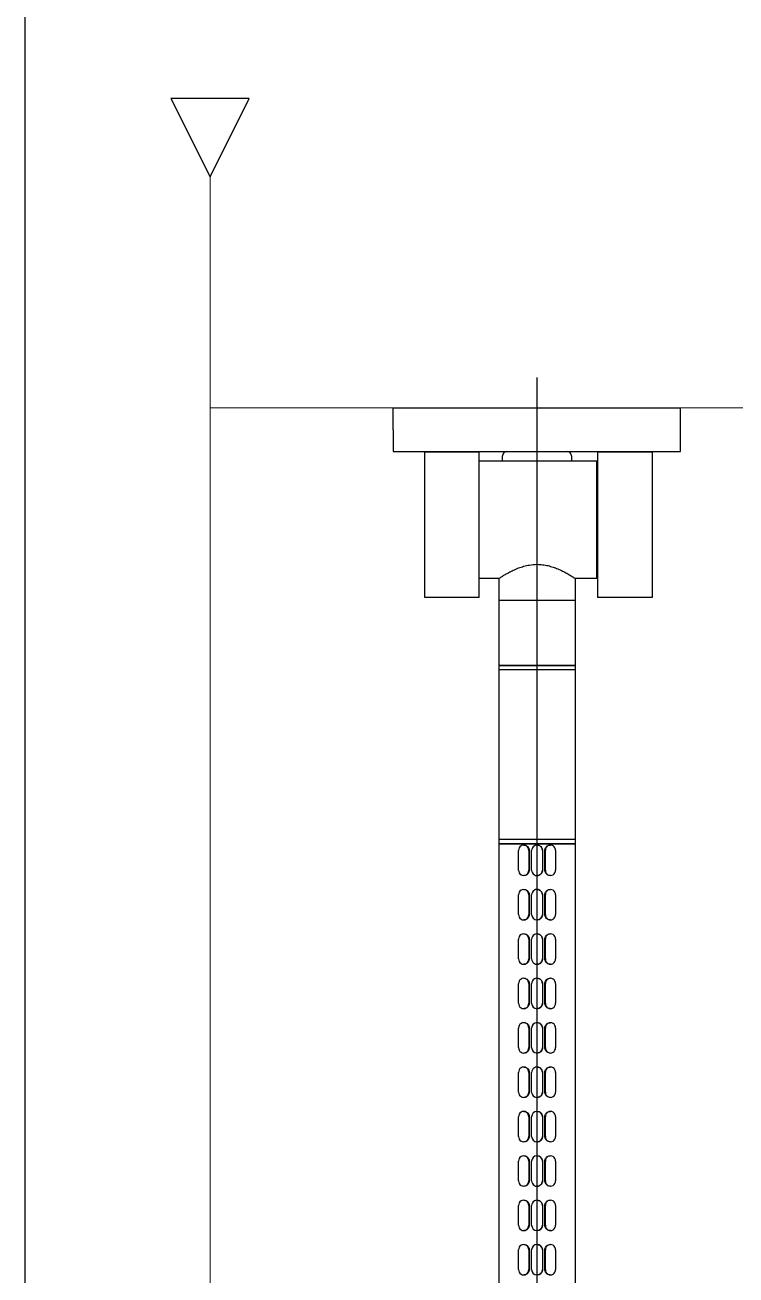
# Model space of a CAD drawing. Header units: millimetres. Extents: x 0 to 4679, y -4094 to -981.
# Drawn here: x 0 to 327, y -2107 to -1533 of the extents above; entities that cross this region are included whole.
import ezdxf
from ezdxf.lldxf.tags import DXFTag

# ---------------------------------------------------------------- set-up
doc = ezdxf.new("R2010")
doc.units = ezdxf.units.MM
for name, color, linetype in [('내부선 및 부속', 4, 'Continuous'), ('도각라인', 7, 'Continuous'), ('외형선', 3, 'Continuous'), ('중심선', 1, 'DASHED')]:
    doc.layers.add(name, color=color, linetype=linetype)
tags = doc.linetypes.add('DASHDOT', pattern=[70, 31, -13, 13, -13]).pattern_tags.tags
tags[10:11] = [DXFTag(74, 4), DXFTag(75, 0), DXFTag(340, '0'), DXFTag(46, 0.0), DXFTag(50, 0.0), DXFTag(44, 0.0), DXFTag(45, 0.0)]
tags[8:9] = [DXFTag(74, 4), DXFTag(75, 0), DXFTag(340, '0'), DXFTag(46, 0.0), DXFTag(50, 0.0), DXFTag(44, 0.0), DXFTag(45, 0.0)]
tags[6:7] = [DXFTag(74, 4), DXFTag(75, 0), DXFTag(340, '0'), DXFTag(46, 0.0), DXFTag(50, 0.0), DXFTag(44, 0.0), DXFTag(45, 0.0)]
tags[4:5] = [DXFTag(74, 4), DXFTag(75, 0), DXFTag(340, '0'), DXFTag(46, 0.0), DXFTag(50, 0.0), DXFTag(44, 0.0), DXFTag(45, 0.0)]
tags = doc.linetypes.add('DASHED', pattern=[25.72, 12.86, -12.86]).pattern_tags.tags
tags[6:7] = [DXFTag(74, 4), DXFTag(75, 0), DXFTag(340, '0'), DXFTag(46, 0.0), DXFTag(50, 0.0), DXFTag(44, 0.0), DXFTag(45, 0.0)]
tags[4:5] = [DXFTag(74, 4), DXFTag(75, 0), DXFTag(340, '0'), DXFTag(46, 0.0), DXFTag(50, 0.0), DXFTag(44, 0.0), DXFTag(45, 0.0)]

msp = doc.modelspace()

# ---------------------------------------------------------------- linework, layer by layer
at = {"layer": '내부선 및 부속', "linetype": 'Continuous'}
for p, q in [((169.18, -1718.6), (169.18, -1708.6)), ((169.18, -1708.6), (301.18, -1708.6)), ((301.18, -1718.6), (301.18, -1708.6)), ((169.18, -1718.6), (169.18, -1728.6)), ((301.18, -1728.6), (301.18, -1718.6)), ((169.18, -1728.6), (301.18, -1728.6)), ((183.68, -1759.9), (183.68, -1729.1)), ((208.68, -1728.9), (183.88, -1728.9)), ((184.38, -1728.6), (184.38, -1728.9)), ((185.78, -1728.6), (185.78, -1728.9)), ((193.78, -1728.9), (193.78, -1728.6)), ((204.38, -1728.9), (204.38, -1728.6)), ((205.38, -1728.6), (205.38, -1728.9)), ((206.38, -1728.9), (206.38, -1728.6)), ((208.68, -1729.1), (208.68, -1728.9)), ((208.68, -1759.9), (208.68, -1729.1)), ((287.88, -1728.9), (263.08, -1728.9)), ((263.08, -1728.9), (263.08, -1729.1)), ((263.08, -1729.1), (263.08, -1759.9)), ((265.38, -1728.6), (265.38, -1728.9)), ((266.38, -1728.9), (266.38, -1728.6)), ((267.38, -1728.6), (267.38, -1728.9)), ((277.98, -1728.9), (277.98, -1728.6)), ((285.98, -1728.6), (285.98, -1728.9)), ((287.38, -1728.6), (287.38, -1728.9)), ((288.08, -1729.1), (288.08, -1759.9)), ((208.68, -1732.9), (262.78, -1732.9)), ((219.43, -1732.9), (219.43, -1730.6)), ((251.13, -1730.6), (251.13, -1732.9)), ((262.78, -1786.9), (262.78, -1732.9)), ((262.78, -1737.4), (263.08, -1737.4)), ((183.68, -1795.65), (183.68, -1759.9)), ((208.68, -1795.65), (208.68, -1759.9)), ((263.08, -1759.9), (263.08, -1795.65)), ((288.08, -1759.9), (288.08, -1795.65)), ((263.08, -1782.4), (262.78, -1782.4)), ((217.79, -1786.9), (208.68, -1786.9)), ((217.78, -1796.9), (217.78, -1786.89)), ((262.78, -1786.9), (252.75, -1786.9)), ((252.78, -1786.88), (252.78, -1796.9)), ((208.68, -1795.65), (183.68, -1795.65)), ((217.78, -1797.1), (217.78, -1796.9)), ((217.78, -1796.9), (235.28, -1796.9)), ((217.78, -1826.9), (217.78, -1797.1)), ((235.28, -1796.9), (252.78, -1796.9)), ((252.78, -1796.9), (252.78, -1797.1)), ((252.78, -1797.1), (252.78, -1826.9)), ((288.08, -1795.65), (263.08, -1795.65)), ((217.78, -1828.9), (217.78, -1826.9)), ((252.78, -1826.9), (217.78, -1826.9)), ((217.78, -1826.9), (236.15, -1826.9)), ((236.15, -1826.9), (252.78, -1826.9)), ((252.78, -1826.9), (252.78, -1828.9)), ((217.78, -1906.9), (217.78, -1828.9)), ((252.78, -1828.9), (217.78, -1828.9)), ((252.78, -1828.9), (252.78, -1906.9)), ((217.78, -1908.9), (217.78, -1906.9)), ((252.78, -1906.9), (217.78, -1906.9)), ((252.78, -1906.9), (252.78, -1908.9)), ((217.78, -2250.9), (217.78, -1908.9)), ((252.78, -1908.9), (217.78, -1908.9)), ((217.78, -1908.9), (235.26, -1908.9)), ((226.76, -1921), (226.76, -1912)), ((229.11, -1909.5), (229.28, -1909.5)), ((231.46, -1912), (231.46, -1921)), ((231.69, -1912), (231.69, -1921)), ((232.76, -1921), (232.76, -1912)), ((235.26, -1908.9), (252.78, -1908.9)), ((235.26, -1909.5), (235.26, -1909.5)), ((237.76, -1912), (237.76, -1921)), ((237.77, -1912), (237.77, -1921)), ((238.84, -1921), (238.84, -1912)), ((239.07, -1921), (239.07, -1912)), ((241.25, -1909.5), (241.42, -1909.5)), ((243.77, -1912), (243.77, -1921)), ((252.78, -1908.9), (252.78, -2250.9)), ((229.28, -1923.5), (229.11, -1923.5)), ((235.26, -1923.5), (235.26, -1923.5)), ((241.42, -1923.5), (241.25, -1923.5)), ((229.11, -1929.9), (229.28, -1929.9)), ((235.26, -1929.9), (235.26, -1929.9)), ((241.25, -1929.9), (241.42, -1929.9)), ((226.76, -1941.4), (226.76, -1932.4)), ((231.46, -1932.4), (231.46, -1941.4)), ((231.69, -1932.4), (231.69, -1941.4)), ((232.76, -1941.4), (232.76, -1932.4)), ((237.76, -1932.4), (237.76, -1941.4)), ((237.77, -1932.4), (237.77, -1941.4)), ((238.84, -1941.4), (238.84, -1932.4)), ((239.07, -1941.4), (239.07, -1932.4)), ((243.77, -1932.4), (243.77, -1941.4)), ((229.28, -1943.9), (229.11, -1943.9)), ((235.26, -1943.9), (235.26, -1943.9)), ((241.42, -1943.9), (241.25, -1943.9)), ((226.76, -1961.8), (226.76, -1952.8)), ((229.11, -1950.3), (229.28, -1950.3)), ((231.46, -1952.8), (231.46, -1961.8)), ((231.69, -1952.8), (231.69, -1961.8)), ((232.76, -1961.8), (232.76, -1952.8)), ((235.26, -1950.3), (235.26, -1950.3)), ((237.76, -1952.8), (237.76, -1961.8)), ((237.77, -1952.8), (237.77, -1961.8)), ((238.84, -1961.8), (238.84, -1952.8)), ((239.07, -1961.8), (239.07, -1952.8)), ((241.25, -1950.3), (241.42, -1950.3)), ((243.77, -1952.8), (243.77, -1961.8)), ((229.28, -1964.3), (229.11, -1964.3)), ((235.26, -1964.3), (235.26, -1964.3)), ((241.42, -1964.3), (241.25, -1964.3)), ((226.76, -1982.2), (226.76, -1973.2)), ((229.11, -1970.7), (229.28, -1970.7)), ((231.46, -1973.2), (231.46, -1982.2)), ((231.69, -1973.2), (231.69, -1982.2)), ((232.76, -1982.2), (232.76, -1973.2)), ((235.26, -1970.7), (235.26, -1970.7)), ((237.76, -1973.2), (237.76, -1982.2)), ((237.77, -1973.2), (237.77, -1982.2)), ((238.84, -1982.2), (238.84, -1973.2)), ((239.07, -1982.2), (239.07, -1973.2)), ((241.25, -1970.7), (241.42, -1970.7)), ((243.77, -1973.2), (243.77, -1982.2)), ((229.28, -1984.7), (229.11, -1984.7)), ((235.26, -1984.7), (235.26, -1984.7)), ((241.42, -1984.7), (241.25, -1984.7)), ((226.76, -2002.6), (226.76, -1993.6)), ((229.11, -1991.1), (229.28, -1991.1)), ((231.46, -1993.6), (231.46, -2002.6)), ((231.69, -1993.6), (231.69, -2002.6)), ((232.76, -2002.6), (232.76, -1993.6)), ((235.26, -1991.1), (235.26, -1991.1)), ((237.76, -1993.6), (237.76, -2002.6)), ((237.77, -1993.6), (237.77, -2002.6)), ((238.84, -2002.6), (238.84, -1993.6)), ((239.07, -2002.6), (239.07, -1993.6)), ((241.25, -1991.1), (241.42, -1991.1)), ((243.77, -1993.6), (243.77, -2002.6)), ((229.28, -2005.1), (229.11, -2005.1)), ((235.26, -2005.1), (235.26, -2005.1)), ((241.42, -2005.1), (241.25, -2005.1)), ((226.76, -2023), (226.76, -2014)), ((229.11, -2011.5), (229.28, -2011.5)), ((231.46, -2014), (231.46, -2023)), ((231.69, -2014), (231.69, -2023)), ((232.76, -2023), (232.76, -2014)), ((235.26, -2011.5), (235.26, -2011.5)), ((237.76, -2014), (237.76, -2023)), ((237.77, -2014), (237.77, -2023)), ((238.84, -2023), (238.84, -2014)), ((239.07, -2023), (239.07, -2014)), ((241.25, -2011.5), (241.42, -2011.5)), ((243.77, -2014), (243.77, -2023)), ((229.28, -2025.5), (229.11, -2025.5)), ((235.26, -2025.5), (235.26, -2025.5)), ((241.42, -2025.5), (241.25, -2025.5)), ((229.11, -2031.9), (229.28, -2031.9)), ((235.26, -2031.9), (235.26, -2031.9)), ((241.25, -2031.9), (241.42, -2031.9)), ((226.76, -2043.4), (226.76, -2034.4)), ((231.46, -2034.4), (231.46, -2043.4)), ((231.69, -2034.4), (231.69, -2043.4)), ((232.76, -2043.4), (232.76, -2034.4)), ((237.76, -2034.4), (237.76, -2043.4)), ((237.77, -2034.4), (237.77, -2043.4)), ((238.84, -2043.4), (238.84, -2034.4)), ((239.07, -2043.4), (239.07, -2034.4)), ((243.77, -2034.4), (243.77, -2043.4)), ((229.28, -2045.9), (229.11, -2045.9)), ((235.26, -2045.9), (235.26, -2045.9)), ((241.42, -2045.9), (241.25, -2045.9)), ((226.76, -2063.8), (226.76, -2054.8)), ((229.11, -2052.3), (229.28, -2052.3)), ((231.46, -2054.8), (231.46, -2063.8)), ((231.69, -2054.8), (231.69, -2063.8)), ((232.76, -2063.8), (232.76, -2054.8)), ((235.26, -2052.3), (235.26, -2052.3)), ((237.76, -2054.8), (237.76, -2063.8)), ((237.77, -2054.8), (237.77, -2063.8)), ((238.84, -2063.8), (238.84, -2054.8)), ((239.07, -2063.8), (239.07, -2054.8)), ((241.25, -2052.3), (241.42, -2052.3)), ((243.77, -2054.8), (243.77, -2063.8)), ((229.28, -2066.3), (229.11, -2066.3)), ((235.26, -2066.3), (235.26, -2066.3)), ((241.42, -2066.3), (241.25, -2066.3)), ((229.11, -2072.7), (229.28, -2072.7)), ((235.26, -2072.7), (235.26, -2072.7)), ((241.25, -2072.7), (241.42, -2072.7)), ((226.76, -2084.2), (226.76, -2075.2)), ((231.46, -2075.2), (231.46, -2084.2)), ((231.69, -2075.2), (231.69, -2084.2)), ((232.76, -2084.2), (232.76, -2075.2)), ((237.76, -2075.2), (237.76, -2084.2)), ((237.77, -2075.2), (237.77, -2084.2)), ((238.84, -2084.2), (238.84, -2075.2)), ((239.07, -2084.2), (239.07, -2075.2)), ((243.77, -2075.2), (243.77, -2084.2)), ((229.28, -2086.7), (229.11, -2086.7)), ((235.26, -2086.7), (235.26, -2086.7)), ((241.42, -2086.7), (241.25, -2086.7)), ((226.76, -2104.6), (226.76, -2095.6)), ((229.11, -2093.1), (229.28, -2093.1)), ((231.46, -2095.6), (231.46, -2104.6)), ((231.69, -2095.6), (231.69, -2104.6)), ((232.76, -2104.6), (232.76, -2095.6)), ((235.26, -2093.1), (235.26, -2093.1)), ((237.76, -2095.6), (237.76, -2104.6)), ((237.77, -2095.6), (237.77, -2104.6)), ((238.84, -2104.6), (238.84, -2095.6)), ((239.07, -2104.6), (239.07, -2095.6)), ((241.25, -2093.1), (241.42, -2093.1)), ((243.77, -2095.6), (243.77, -2104.6))]:
    msp.add_line(p, q, dxfattribs=at)
for centre, radius, start, end in [((183.88, -1729.1), 0.2, 90, 180), ((221.43, -1730.6), 2, 90, 180), ((249.13, -1730.6), 2, 0, 90), ((287.88, -1729.1), 0.2, 0, 90), ((217.98, -1797.1), 0.2, 90, 180), ((252.58, -1797.1), 0.2, 0, 90), ((229.11, -1911.88), 2.35, 357.12143, 182.87857), ((235.26, -1912), 2.5, 359.99997, 180.00003), ((241.42, -1911.88), 2.35, 357.14352, 182.85648), ((229.11, -1921.12), 2.35, 177.12143, 2.87857), ((235.26, -1921), 2.5, 179.99997, 0.00003), ((241.42, -1921.12), 2.35, 177.14352, 2.85648), ((229.11, -1932.28), 2.35, 357.12143, 182.87857), ((235.26, -1932.4), 2.5, 359.99997, 180.00003), ((241.42, -1932.28), 2.35, 357.14352, 182.85648), ((229.11, -1941.52), 2.35, 177.12166, 2.87834), ((235.26, -1941.4), 2.5, 180.0002, 359.9998), ((241.42, -1941.52), 2.35, 177.14375, 2.85625), ((229.11, -1952.68), 2.35, 357.12132, 182.87868), ((235.26, -1952.8), 2.5, 359.99986, 180.00014), ((241.42, -1952.68), 2.35, 357.14341, 182.85659), ((229.11, -1961.92), 2.35, 177.1212, 2.8788), ((235.26, -1961.8), 2.5, 179.99974, 0.00026), ((241.42, -1961.92), 2.35, 177.14329, 2.85671), ((229.11, -1973.08), 2.35, 357.1212, 182.8788), ((235.26, -1973.2), 2.5, 359.99974, 180.00026), ((241.42, -1973.08), 2.35, 357.14329, 182.85671), ((229.11, -1982.32), 2.35, 177.12166, 2.87834), ((235.26, -1982.2), 2.5, 180.0002, 359.9998), ((241.42, -1982.32), 2.35, 177.14375, 2.85625), ((229.11, -1993.48), 2.35, 357.12166, 182.87834), ((235.26, -1993.6), 2.5, 0.0002, 179.9998), ((241.42, -1993.48), 2.35, 357.14375, 182.85625), ((229.11, -2002.72), 2.35, 177.12166, 2.87834), ((235.26, -2002.6), 2.5, 180.0002, 359.9998), ((241.42, -2002.72), 2.35, 177.14375, 2.85625), ((229.11, -2013.88), 2.35, 357.12097, 182.87903), ((235.26, -2014), 2.5, 359.99951, 180.00049), ((241.42, -2013.88), 2.35, 357.14306, 182.85694), ((229.11, -2023.12), 2.35, 177.12097, 2.87903), ((235.26, -2023), 2.5, 179.99951, 0.00049), ((241.42, -2023.12), 2.35, 177.14306, 2.85694), ((229.11, -2034.28), 2.35, 357.12166, 182.87834), ((235.26, -2034.4), 2.5, 0.0002, 179.9998), ((241.42, -2034.28), 2.35, 357.14375, 182.85625), ((229.11, -2043.52), 2.35, 177.12166, 2.87834), ((235.26, -2043.4), 2.5, 180.0002, 359.9998), ((241.42, -2043.52), 2.35, 177.14375, 2.85625), ((229.11, -2054.68), 2.35, 357.12166, 182.87834), ((235.26, -2054.8), 2.5, 0.0002, 179.9998), ((241.42, -2054.68), 2.35, 357.14375, 182.85625), ((229.11, -2063.92), 2.35, 177.1212, 2.8788), ((235.26, -2063.8), 2.5, 179.99974, 0.00026), ((241.42, -2063.92), 2.35, 177.14329, 2.85671), ((229.11, -2075.08), 2.35, 357.1212, 182.8788), ((235.26, -2075.2), 2.5, 359.99974, 180.00026), ((241.42, -2075.08), 2.35, 357.14329, 182.85671), ((229.11, -2084.32), 2.35, 177.12166, 2.87834), ((235.26, -2084.2), 2.5, 180.0002, 359.9998), ((241.42, -2084.32), 2.35, 177.14375, 2.85625), ((229.11, -2095.48), 2.35, 357.12166, 182.87834), ((235.26, -2095.6), 2.5, 0.0002, 179.9998), ((241.42, -2095.48), 2.35, 357.14375, 182.85625), ((229.11, -2104.72), 2.35, 177.12166, 2.87834), ((235.26, -2104.6), 2.5, 180.0002, 359.9998), ((241.42, -2104.72), 2.35, 177.14375, 2.85625)]:
    msp.add_arc(centre, radius, start, end, dxfattribs=at)
for points, knots in [([(217.79, -1786.89), (217.78, -1786.9), (217.72, -1786.94), (217.96, -1786.78), (218.52, -1786.43), (219.43, -1785.86), (220.67, -1785.11), (222.3, -1784.2), (224.32, -1783.17), (226.62, -1782.17), (229.09, -1781.34), (231.92, -1780.64), (234.05, -1780.53), (235.28, -1780.46)], [0, 0, 0, 0, 0.006342, 0.100883, 0.187439, 0.276205, 0.369092, 0.464016, 0.5712, 0.681031, 0.774852, 0.871112, 1, 1, 1, 1]), ([(235.28, -1780.46), (236.12, -1780.49), (237.85, -1780.56), (240.33, -1781.03), (242.67, -1781.72), (244.9, -1782.57), (247.01, -1783.55), (248.99, -1784.6), (250.71, -1785.6), (251.95, -1786.37), (252.67, -1786.83), (252.72, -1786.87), (252.75, -1786.88)], [0, 0, 0, 0, 0.089527, 0.182248, 0.2716465, 0.3630536, 0.4655373, 0.570323, 0.6857049, 0.8052307, 0.9079132, 1, 1, 1, 1]), ([(229.28, -1909.53), (229.37, -1909.52), (229.71, -1909.49), (230.32, -1909.72), (231, -1910.19), (231.48, -1910.89), (231.67, -1911.53), (231.69, -1911.91), (231.69, -1912)], [0, 0, 0, 0, 0.070496, 0.282949, 0.496153, 0.711255, 0.926475, 1, 1, 1, 1]), ([(235.27, -1909.53), (235.36, -1909.52), (235.73, -1909.49), (236.36, -1909.72), (237.06, -1910.19), (237.55, -1910.89), (237.75, -1911.53), (237.76, -1911.91), (237.77, -1912)], [0, 0, 0, 0, 0.070496, 0.282949, 0.496153, 0.711255, 0.926475, 1, 1, 1, 1]), ([(238.84, -1912), (238.87, -1911.72), (238.92, -1911.16), (239.34, -1910.42), (239.95, -1909.85), (240.63, -1909.53), (241.07, -1909.53), (241.25, -1909.53)], [0, 0, 0, 0, 0.21325, 0.426444, 0.641012, 0.856495, 1, 1, 1, 1]), ([(231.69, -1921), (231.66, -1921.28), (231.61, -1921.84), (231.19, -1922.59), (230.58, -1923.15), (229.9, -1923.47), (229.46, -1923.47), (229.28, -1923.47)], [0, 0, 0, 0, 0.213246, 0.426444, 0.641012, 0.856495, 1, 1, 1, 1]), ([(237.77, -1921), (237.74, -1921.28), (237.68, -1921.84), (237.26, -1922.59), (236.63, -1923.15), (235.92, -1923.47), (235.45, -1923.47), (235.26, -1923.47)], [0, 0, 0, 0, 0.213246, 0.426444, 0.641012, 0.856495, 1, 1, 1, 1]), ([(241.25, -1923.47), (241.16, -1923.48), (240.82, -1923.51), (240.21, -1923.29), (239.54, -1922.81), (239.05, -1922.12), (238.86, -1921.47), (238.84, -1921.1), (238.84, -1921)], [0, 0, 0, 0, 0.070496, 0.282951, 0.496155, 0.711255, 0.926479, 1, 1, 1, 1]), ([(229.28, -1929.93), (229.37, -1929.92), (229.71, -1929.89), (230.32, -1930.12), (231, -1930.59), (231.48, -1931.29), (231.67, -1931.93), (231.69, -1932.31), (231.69, -1932.4)], [0, 0, 0, 0, 0.070496, 0.282949, 0.496153, 0.711255, 0.926475, 1, 1, 1, 1]), ([(235.27, -1929.93), (235.36, -1929.92), (235.73, -1929.89), (236.36, -1930.12), (237.06, -1930.59), (237.55, -1931.29), (237.75, -1931.93), (237.76, -1932.31), (237.77, -1932.4)], [0, 0, 0, 0, 0.070496, 0.282949, 0.496153, 0.711255, 0.926475, 1, 1, 1, 1]), ([(238.84, -1932.4), (238.87, -1932.12), (238.92, -1931.56), (239.34, -1930.82), (239.95, -1930.25), (240.63, -1929.93), (241.07, -1929.93), (241.25, -1929.93)], [0, 0, 0, 0, 0.21325, 0.426444, 0.641012, 0.856495, 1, 1, 1, 1]), ([(231.69, -1941.4), (231.66, -1941.68), (231.61, -1942.24), (231.19, -1942.99), (230.58, -1943.55), (229.9, -1943.87), (229.46, -1943.87), (229.28, -1943.87)], [0, 0, 0, 0, 0.213246, 0.426444, 0.64101, 0.856495, 1, 1, 1, 1]), ([(237.77, -1941.4), (237.74, -1941.68), (237.68, -1942.24), (237.26, -1942.99), (236.63, -1943.55), (235.92, -1943.87), (235.45, -1943.87), (235.26, -1943.87)], [0, 0, 0, 0, 0.213246, 0.426444, 0.64101, 0.856495, 1, 1, 1, 1]), ([(241.25, -1943.87), (241.16, -1943.88), (240.82, -1943.91), (240.21, -1943.69), (239.54, -1943.21), (239.05, -1942.52), (238.86, -1941.87), (238.84, -1941.5), (238.84, -1941.4)], [0, 0, 0, 0, 0.070496, 0.282951, 0.496155, 0.711255, 0.926479, 1, 1, 1, 1]), ([(229.28, -1950.33), (229.37, -1950.32), (229.71, -1950.29), (230.32, -1950.52), (231, -1950.99), (231.48, -1951.69), (231.67, -1952.33), (231.69, -1952.71), (231.69, -1952.8)], [0, 0, 0, 0, 0.070496, 0.28295, 0.496154, 0.711252, 0.926475, 1, 1, 1, 1]), ([(235.27, -1950.33), (235.36, -1950.32), (235.73, -1950.29), (236.36, -1950.52), (237.06, -1950.99), (237.55, -1951.69), (237.75, -1952.33), (237.76, -1952.71), (237.77, -1952.8)], [0, 0, 0, 0, 0.070496, 0.28295, 0.496154, 0.711252, 0.926475, 1, 1, 1, 1]), ([(238.84, -1952.8), (238.87, -1952.52), (238.92, -1951.96), (239.34, -1951.22), (239.95, -1950.65), (240.63, -1950.33), (241.07, -1950.33), (241.25, -1950.33)], [0, 0, 0, 0, 0.21325, 0.426444, 0.641012, 0.856495, 1, 1, 1, 1]), ([(231.69, -1961.8), (231.66, -1962.08), (231.61, -1962.64), (231.19, -1963.39), (230.58, -1963.95), (229.9, -1964.27), (229.46, -1964.27), (229.28, -1964.27)], [0, 0, 0, 0, 0.213249, 0.426443, 0.641013, 0.856495, 1, 1, 1, 1]), ([(237.77, -1961.8), (237.74, -1962.08), (237.68, -1962.64), (237.26, -1963.39), (236.63, -1963.95), (235.92, -1964.27), (235.45, -1964.27), (235.26, -1964.27)], [0, 0, 0, 0, 0.213249, 0.426443, 0.641013, 0.856495, 1, 1, 1, 1]), ([(241.25, -1964.27), (241.16, -1964.28), (240.82, -1964.31), (240.21, -1964.09), (239.54, -1963.61), (239.05, -1962.92), (238.86, -1962.27), (238.84, -1961.9), (238.84, -1961.8)], [0, 0, 0, 0, 0.070496, 0.28295, 0.496154, 0.711255, 0.926475, 1, 1, 1, 1]), ([(229.28, -1970.73), (229.37, -1970.72), (229.71, -1970.69), (230.32, -1970.92), (231, -1971.39), (231.48, -1972.09), (231.67, -1972.73), (231.69, -1973.11), (231.69, -1973.2)], [0, 0, 0, 0, 0.070496, 0.28295, 0.496154, 0.711256, 0.926475, 1, 1, 1, 1]), ([(235.27, -1970.73), (235.36, -1970.72), (235.73, -1970.69), (236.36, -1970.92), (237.06, -1971.39), (237.55, -1972.09), (237.75, -1972.73), (237.76, -1973.11), (237.77, -1973.2)], [0, 0, 0, 0, 0.070496, 0.28295, 0.496154, 0.711256, 0.926475, 1, 1, 1, 1]), ([(238.84, -1973.2), (238.87, -1972.92), (238.92, -1972.36), (239.34, -1971.62), (239.95, -1971.05), (240.63, -1970.73), (241.07, -1970.73), (241.25, -1970.73)], [0, 0, 0, 0, 0.213249, 0.426443, 0.641013, 0.856495, 1, 1, 1, 1]), ([(231.69, -1982.2), (231.66, -1982.48), (231.61, -1983.04), (231.19, -1983.79), (230.58, -1984.35), (229.9, -1984.67), (229.46, -1984.67), (229.28, -1984.67)], [0, 0, 0, 0, 0.213243, 0.426444, 0.641011, 0.856494, 1, 1, 1, 1]), ([(237.77, -1982.2), (237.74, -1982.48), (237.68, -1983.04), (237.26, -1983.79), (236.63, -1984.35), (235.92, -1984.67), (235.45, -1984.67), (235.26, -1984.67)], [0, 0, 0, 0, 0.213243, 0.426444, 0.641011, 0.856494, 1, 1, 1, 1]), ([(241.25, -1984.67), (241.16, -1984.68), (240.82, -1984.71), (240.21, -1984.49), (239.54, -1984.01), (239.05, -1983.32), (238.86, -1982.67), (238.84, -1982.3), (238.84, -1982.2)], [0, 0, 0, 0, 0.070497, 0.282952, 0.496157, 0.711254, 0.926482, 1, 1, 1, 1]), ([(229.28, -1991.13), (229.37, -1991.12), (229.71, -1991.09), (230.32, -1991.32), (231, -1991.79), (231.48, -1992.49), (231.67, -1993.13), (231.69, -1993.51), (231.69, -1993.6)], [0, 0, 0, 0, 0.070497, 0.28295, 0.496154, 0.711256, 0.926475, 1, 1, 1, 1]), ([(235.27, -1991.13), (235.36, -1991.12), (235.73, -1991.09), (236.36, -1991.32), (237.06, -1991.79), (237.55, -1992.49), (237.75, -1993.13), (237.76, -1993.51), (237.77, -1993.6)], [0, 0, 0, 0, 0.070497, 0.28295, 0.496154, 0.711256, 0.926475, 1, 1, 1, 1]), ([(238.84, -1993.6), (238.87, -1993.32), (238.92, -1992.76), (239.34, -1992.02), (239.95, -1991.45), (240.63, -1991.13), (241.07, -1991.13), (241.25, -1991.13)], [0, 0, 0, 0, 0.21325, 0.426445, 0.641011, 0.856495, 1, 1, 1, 1]), ([(231.69, -2002.6), (231.66, -2002.88), (231.61, -2003.44), (231.19, -2004.19), (230.58, -2004.75), (229.9, -2005.07), (229.46, -2005.07), (229.28, -2005.07)], [0, 0, 0, 0, 0.21325, 0.426444, 0.641009, 0.856495, 1, 1, 1, 1]), ([(237.77, -2002.6), (237.74, -2002.88), (237.68, -2003.44), (237.26, -2004.19), (236.63, -2004.75), (235.92, -2005.07), (235.45, -2005.07), (235.26, -2005.07)], [0, 0, 0, 0, 0.21325, 0.426444, 0.641009, 0.856495, 1, 1, 1, 1]), ([(241.25, -2005.07), (241.16, -2005.08), (240.82, -2005.11), (240.21, -2004.89), (239.54, -2004.41), (239.05, -2003.72), (238.86, -2003.07), (238.84, -2002.7), (238.84, -2002.6)], [0, 0, 0, 0, 0.070496, 0.28295, 0.496154, 0.711255, 0.926475, 1, 1, 1, 1]), ([(229.28, -2011.53), (229.37, -2011.52), (229.71, -2011.49), (230.32, -2011.72), (231, -2012.19), (231.48, -2012.89), (231.67, -2013.53), (231.69, -2013.91), (231.69, -2014)], [0, 0, 0, 0, 0.070496, 0.28295, 0.496153, 0.711249, 0.926475, 1, 1, 1, 1]), ([(235.27, -2011.53), (235.36, -2011.52), (235.73, -2011.49), (236.36, -2011.72), (237.06, -2012.19), (237.55, -2012.89), (237.75, -2013.53), (237.76, -2013.91), (237.77, -2014)], [0, 0, 0, 0, 0.070496, 0.28295, 0.496153, 0.711249, 0.926475, 1, 1, 1, 1]), ([(238.84, -2014), (238.87, -2013.72), (238.92, -2013.16), (239.34, -2012.42), (239.95, -2011.85), (240.63, -2011.53), (241.07, -2011.53), (241.25, -2011.53)], [0, 0, 0, 0, 0.213249, 0.426443, 0.641013, 0.856495, 1, 1, 1, 1]), ([(231.69, -2023), (231.66, -2023.28), (231.61, -2023.84), (231.19, -2024.59), (230.58, -2025.15), (229.9, -2025.47), (229.46, -2025.47), (229.28, -2025.47)], [0, 0, 0, 0, 0.213249, 0.426443, 0.641013, 0.856495, 1, 1, 1, 1]), ([(237.77, -2023), (237.74, -2023.28), (237.68, -2023.84), (237.26, -2024.59), (236.63, -2025.15), (235.92, -2025.47), (235.45, -2025.47), (235.26, -2025.47)], [0, 0, 0, 0, 0.213249, 0.426443, 0.641013, 0.856495, 1, 1, 1, 1]), ([(241.25, -2025.47), (241.16, -2025.48), (240.82, -2025.51), (240.21, -2025.29), (239.54, -2024.81), (239.05, -2024.12), (238.86, -2023.47), (238.84, -2023.1), (238.84, -2023)], [0, 0, 0, 0, 0.070496, 0.28295, 0.496154, 0.711255, 0.926475, 1, 1, 1, 1]), ([(229.28, -2031.93), (229.37, -2031.92), (229.71, -2031.89), (230.32, -2032.12), (231, -2032.59), (231.48, -2033.29), (231.67, -2033.93), (231.69, -2034.31), (231.69, -2034.4)], [0, 0, 0, 0, 0.070496, 0.28295, 0.496154, 0.711256, 0.926475, 1, 1, 1, 1]), ([(235.27, -2031.93), (235.36, -2031.92), (235.73, -2031.89), (236.36, -2032.12), (237.06, -2032.59), (237.55, -2033.29), (237.75, -2033.93), (237.76, -2034.31), (237.77, -2034.4)], [0, 0, 0, 0, 0.070496, 0.28295, 0.496154, 0.711256, 0.926475, 1, 1, 1, 1]), ([(238.84, -2034.4), (238.87, -2034.12), (238.92, -2033.56), (239.34, -2032.82), (239.95, -2032.25), (240.63, -2031.93), (241.07, -2031.93), (241.25, -2031.93)], [0, 0, 0, 0, 0.213249, 0.426443, 0.641013, 0.856495, 1, 1, 1, 1]), ([(231.69, -2043.4), (231.66, -2043.68), (231.61, -2044.24), (231.19, -2044.99), (230.58, -2045.55), (229.9, -2045.87), (229.46, -2045.87), (229.28, -2045.87)], [0, 0, 0, 0, 0.21325, 0.426445, 0.641011, 0.856495, 1, 1, 1, 1]), ([(237.77, -2043.4), (237.74, -2043.68), (237.68, -2044.24), (237.26, -2044.99), (236.63, -2045.55), (235.92, -2045.87), (235.45, -2045.87), (235.26, -2045.87)], [0, 0, 0, 0, 0.21325, 0.426445, 0.641011, 0.856495, 1, 1, 1, 1]), ([(241.25, -2045.87), (241.16, -2045.88), (240.82, -2045.91), (240.21, -2045.69), (239.54, -2045.21), (239.05, -2044.52), (238.86, -2043.87), (238.84, -2043.5), (238.84, -2043.4)], [0, 0, 0, 0, 0.070496, 0.282948, 0.496153, 0.711255, 0.926475, 1, 1, 1, 1]), ([(229.28, -2052.33), (229.37, -2052.32), (229.71, -2052.29), (230.32, -2052.52), (231, -2052.99), (231.48, -2053.69), (231.67, -2054.33), (231.69, -2054.71), (231.69, -2054.8)], [0, 0, 0, 0, 0.070497, 0.282949, 0.496158, 0.711254, 0.926475, 1, 1, 1, 1]), ([(235.27, -2052.33), (235.36, -2052.32), (235.73, -2052.29), (236.36, -2052.52), (237.06, -2052.99), (237.55, -2053.69), (237.75, -2054.33), (237.76, -2054.71), (237.77, -2054.8)], [0, 0, 0, 0, 0.070496, 0.282949, 0.496158, 0.711254, 0.926475, 1, 1, 1, 1]), ([(238.84, -2054.8), (238.87, -2054.52), (238.92, -2053.96), (239.34, -2053.22), (239.95, -2052.65), (240.63, -2052.33), (241.07, -2052.33), (241.25, -2052.33)], [0, 0, 0, 0, 0.213243, 0.426444, 0.641011, 0.856494, 1, 1, 1, 1]), ([(231.69, -2063.8), (231.66, -2064.08), (231.61, -2064.64), (231.19, -2065.39), (230.58, -2065.95), (229.9, -2066.27), (229.46, -2066.27), (229.28, -2066.27)], [0, 0, 0, 0, 0.213249, 0.426443, 0.641013, 0.856495, 1, 1, 1, 1]), ([(237.77, -2063.8), (237.74, -2064.08), (237.68, -2064.64), (237.26, -2065.39), (236.63, -2065.95), (235.92, -2066.27), (235.45, -2066.27), (235.26, -2066.27)], [0, 0, 0, 0, 0.213249, 0.426443, 0.641013, 0.856495, 1, 1, 1, 1]), ([(241.25, -2066.27), (241.16, -2066.28), (240.82, -2066.31), (240.21, -2066.09), (239.54, -2065.61), (239.05, -2064.92), (238.86, -2064.27), (238.84, -2063.9), (238.84, -2063.8)], [0, 0, 0, 0, 0.070496, 0.28295, 0.496154, 0.711255, 0.926475, 1, 1, 1, 1]), ([(229.28, -2072.73), (229.37, -2072.72), (229.71, -2072.69), (230.32, -2072.92), (231, -2073.39), (231.48, -2074.09), (231.67, -2074.73), (231.69, -2075.11), (231.69, -2075.2)], [0, 0, 0, 0, 0.070496, 0.28295, 0.496154, 0.711256, 0.926475, 1, 1, 1, 1]), ([(235.27, -2072.73), (235.36, -2072.72), (235.73, -2072.69), (236.36, -2072.92), (237.06, -2073.39), (237.55, -2074.09), (237.75, -2074.73), (237.76, -2075.11), (237.77, -2075.2)], [0, 0, 0, 0, 0.070496, 0.28295, 0.496154, 0.711256, 0.926475, 1, 1, 1, 1]), ([(238.84, -2075.2), (238.87, -2074.92), (238.92, -2074.36), (239.34, -2073.62), (239.95, -2073.05), (240.63, -2072.73), (241.07, -2072.73), (241.25, -2072.73)], [0, 0, 0, 0, 0.213249, 0.426443, 0.641013, 0.856495, 1, 1, 1, 1]), ([(231.69, -2084.2), (231.66, -2084.48), (231.61, -2085.04), (231.19, -2085.79), (230.58, -2086.35), (229.9, -2086.67), (229.46, -2086.67), (229.28, -2086.67)], [0, 0, 0, 0, 0.213243, 0.426444, 0.641011, 0.856494, 1, 1, 1, 1]), ([(237.77, -2084.2), (237.74, -2084.48), (237.68, -2085.04), (237.26, -2085.79), (236.63, -2086.35), (235.92, -2086.67), (235.45, -2086.67), (235.26, -2086.67)], [0, 0, 0, 0, 0.213243, 0.426444, 0.641011, 0.856494, 1, 1, 1, 1]), ([(241.25, -2086.67), (241.16, -2086.68), (240.82, -2086.71), (240.21, -2086.49), (239.54, -2086.01), (239.05, -2085.32), (238.86, -2084.67), (238.84, -2084.3), (238.84, -2084.2)], [0, 0, 0, 0, 0.070496, 0.282949, 0.496158, 0.711254, 0.926475, 1, 1, 1, 1]), ([(229.28, -2093.13), (229.37, -2093.12), (229.71, -2093.09), (230.32, -2093.32), (231, -2093.79), (231.48, -2094.49), (231.67, -2095.13), (231.69, -2095.51), (231.69, -2095.6)], [0, 0, 0, 0, 0.070496, 0.282948, 0.496153, 0.711255, 0.926475, 1, 1, 1, 1]), ([(235.27, -2093.13), (235.36, -2093.12), (235.73, -2093.09), (236.36, -2093.32), (237.06, -2093.79), (237.55, -2094.49), (237.75, -2095.13), (237.76, -2095.51), (237.77, -2095.6)], [0, 0, 0, 0, 0.070496, 0.282948, 0.496153, 0.711255, 0.926475, 1, 1, 1, 1]), ([(238.84, -2095.6), (238.87, -2095.32), (238.92, -2094.76), (239.34, -2094.02), (239.95, -2093.45), (240.63, -2093.13), (241.07, -2093.13), (241.25, -2093.13)], [0, 0, 0, 0, 0.21325, 0.426445, 0.641011, 0.856495, 1, 1, 1, 1]), ([(231.69, -2104.6), (231.66, -2104.88), (231.61, -2105.44), (231.19, -2106.19), (230.58, -2106.75), (229.9, -2107.07), (229.46, -2107.07), (229.28, -2107.07)], [0, 0, 0, 0, 0.213249, 0.426443, 0.641013, 0.856495, 1, 1, 1, 1]), ([(237.77, -2104.6), (237.74, -2104.88), (237.68, -2105.44), (237.26, -2106.19), (236.63, -2106.75), (235.92, -2107.07), (235.45, -2107.07), (235.26, -2107.07)], [0, 0, 0, 0, 0.213249, 0.426443, 0.641013, 0.856495, 1, 1, 1, 1]), ([(241.25, -2107.07), (241.16, -2107.08), (240.82, -2107.11), (240.21, -2106.89), (239.54, -2106.41), (239.05, -2105.72), (238.86, -2105.07), (238.84, -2104.7), (238.84, -2104.6)], [0, 0, 0, 0, 0.070496, 0.28295, 0.496154, 0.711255, 0.926475, 1, 1, 1, 1])]:
    msp.add_open_spline(points, degree=3, knots=knots, dxfattribs=at)
at = {"layer": '도각라인', "color": 7}
msp.add_line((0, -4016.91), (0, -980.91), dxfattribs=at)
at = {"layer": '외형선', "linetype": 'Continuous'}
for p, q in [((67, -1566.38), (85, -1602.38)), ((103, -1566.38), (67, -1566.38)), ((85, -1602.38), (103, -1566.38))]:
    msp.add_line(p, q, dxfattribs=at)
at = {"layer": '외형선', "linetype": 'Continuous', "lineweight": 18}
for p, q in [((85, -3932.96), (85, -1602.38)), ((85, -1708.6), (860.31, -1708.6))]:
    msp.add_line(p, q, dxfattribs=at)
at = {"layer": '중심선', "linetype": 'DASHDOT'}
msp.add_line((235.28, -2309.9), (235.28, -1694.59), dxfattribs=at)

doc.saveas('drawing.dxf')
